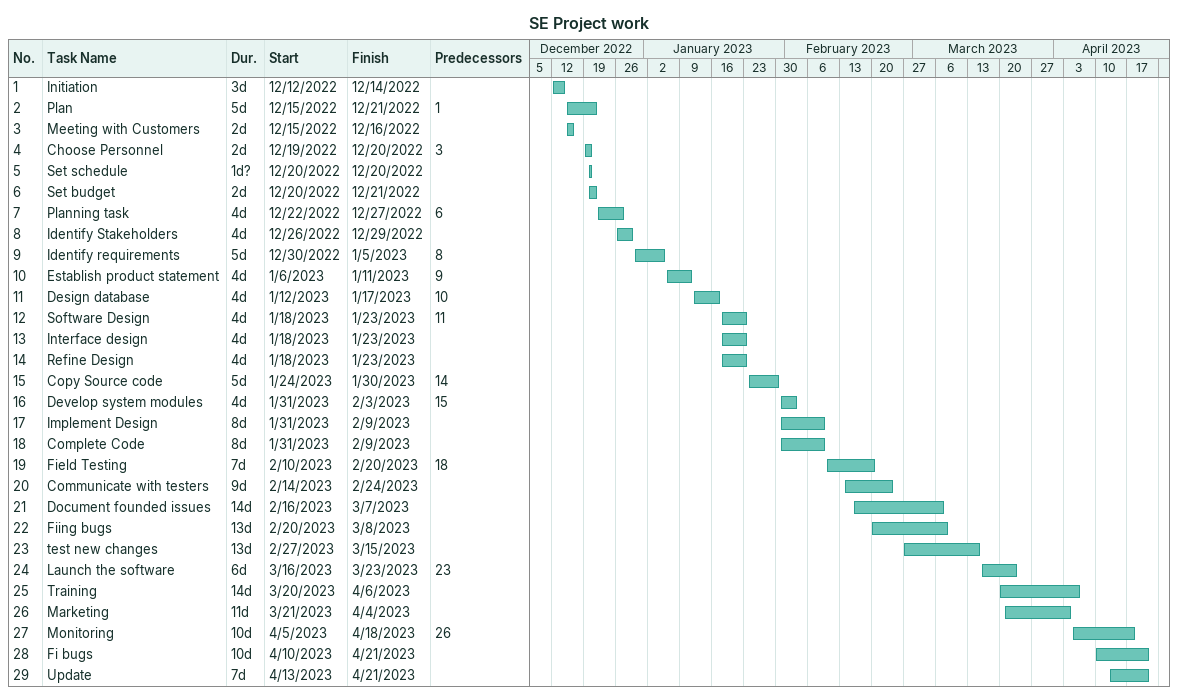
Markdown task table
SE Project work

| ID | Task | Duration | Start | Finish | Predecessors |
|---|---|---|---|---|---|
| 1 | Initiation | 3d | 2022-12-12 | 2022-12-14 |  |
| 2 | Plan | 5d | 2022-12-15 | 2022-12-21 | 1 |
| 3 | Meeting with Customers | 2d | 2022-12-15 | 2022-12-16 |  |
| 4 | Choose Personnel | 2d | 2022-12-19 | 2022-12-20 | 3 |
| 5 | Set schedule | 1d? | 2022-12-20 | 2022-12-20 |  |
| 6 | Set budget | 2d | 2022-12-20 | 2022-12-21 |  |
| 7 | Planning task | 4d | 2022-12-22 | 2022-12-27 | 6 |
| 8 | Identify Stakeholders | 4d | 2022-12-26 | 2022-12-29 |  |
| 9 | Identify requirements | 5d | 2022-12-30 | 2023-01-05 | 8 |
| 10 | Establish product statement | 4d | 2023-01-06 | 2023-01-11 | 9 |
| 11 | Design database | 4d | 2023-01-12 | 2023-01-17 | 10 |
| 12 | Software Design | 4d | 2023-01-18 | 2023-01-23 | 11 |
| 13 | Interface design | 4d | 2023-01-18 | 2023-01-23 |  |
| 14 | Refine Design | 4d | 2023-01-18 | 2023-01-23 |  |
| 15 | Copy Source code | 5d | 2023-01-24 | 2023-01-30 | 14 |
| 16 | Develop system modules | 4d | 2023-01-31 | 2023-02-03 | 15 |
| 17 | Implement Design | 8d | 2023-01-31 | 2023-02-09 |  |
| 18 | Complete Code | 8d | 2023-01-31 | 2023-02-09 |  |
| 19 | Field Testing | 7d | 2023-02-10 | 2023-02-20 | 18 |
| 20 | Communicate with testers | 9d | 2023-02-14 | 2023-02-24 |  |
| 21 | Document founded issues | 14d | 2023-02-16 | 2023-03-07 |  |
| 22 | Fiing bugs | 13d | 2023-02-20 | 2023-03-08 |  |
| 23 | test new changes | 13d | 2023-02-27 | 2023-03-15 |  |
| 24 | Launch the software | 6d | 2023-03-16 | 2023-03-23 | 23 |
| 25 | Training | 14d | 2023-03-20 | 2023-04-06 |  |
| 26 | Marketing | 11d | 2023-03-21 | 2023-04-04 |  |
| 27 | Monitoring | 10d | 2023-04-05 | 2023-04-18 | 26 |
| 28 | Fi bugs | 10d | 2023-04-10 | 2023-04-21 |  |
| 29 | Update | 7d | 2023-04-13 | 2023-04-21 |  |
